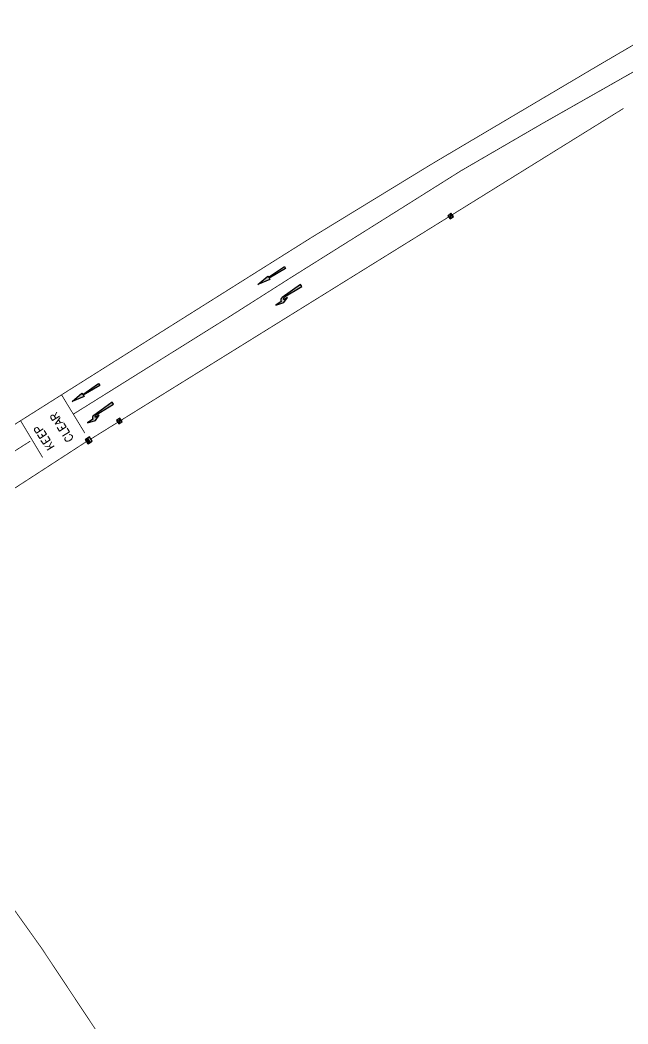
# Model space of a CAD drawing. Extents: x 375087 to 375533, y 165435 to 165818.
# Drawn here: x 375307.7 to 375383.8, y 165687.4 to 165812.8 of the extents above; entities that cross this region are included whole.
import ezdxf

# ---------------------------------------------------------------- set-up
doc = ezdxf.new("R2010")
doc.units = 0
for name, pattern in [('1004', [6, 4, -2]), ('DUCT1', [2, 1, -0.5, 0, -0.5]), ('FOURTWO', [6, 4, -2])]:
    doc.linetypes.add(name, pattern=pattern)
doc.layers.get('0').update_dxf_attribs({"linetype": 'CONTINUOUS'})
doc.layers.add('DUCTS', color=3, linetype='DUCT1')
doc.layers.add('LINES', color=253, linetype='CONTINUOUS')
doc.styles.add('ROMANS', font='romans')

# ---------------------------------------------------------------- blocks, each defined once
blk = doc.blocks.new('1038a4')
at = {"linetype": 'Continuous'}
blk.add_hatch(color=256, dxfattribs=at).paths.add_polyline_path([(-0.15, 0), (-0.06, 2.4), (-0.25, 2.4), (0, 4), (0.25, 2.4), (0.06, 2.4), (0.15, 0)])
blk.add_lwpolyline([(-0.15, 0), (-0.06, 2.4), (-0.25, 2.4), (0, 4), (0.25, 2.4), (0.06, 2.4), (0.15, 0)], close=True, dxfattribs=at)
blk = doc.blocks.new('*X96')
at = {"color": 0, "linetype": 'FOURTWO', "ltscale": 0.1}
for p, q in [((1052.44, 1071.93), (1052.44, 1071.92)), ((1052.44, 1071.91), (1052.44, 1071.89)), ((1052.44, 1071.91), (1052.46, 1071.91)), ((1052.44, 1071.88), (1052.44, 1071.86)), ((1052.44, 1071.88), (1052.46, 1071.88)), ((1052.44, 1071.86), (1052.44, 1071.84)), ((1052.44, 1071.86), (1052.46, 1071.85)), ((1052.44, 1071.83), (1052.44, 1071.81)), ((1052.44, 1071.83), (1052.46, 1071.83)), ((1052.44, 1071.8), (1052.44, 1071.78)), ((1052.44, 1071.8), (1052.46, 1071.8)), ((1052.44, 1071.77), (1052.44, 1071.75)), ((1052.44, 1071.77), (1052.46, 1071.77)), ((1052.44, 1071.75), (1052.44, 1071.73)), ((1052.44, 1071.75), (1052.46, 1071.74)), ((1052.44, 1071.72), (1052.44, 1071.7)), ((1052.44, 1071.72), (1052.46, 1071.72)), ((1052.44, 1071.69), (1052.44, 1071.67)), ((1052.44, 1071.69), (1052.46, 1071.69)), ((1052.44, 1071.66), (1052.44, 1071.64)), ((1052.44, 1071.66), (1052.46, 1071.66)), ((1052.44, 1071.64), (1052.44, 1071.62)), ((1052.44, 1071.64), (1052.46, 1071.63)), ((1052.44, 1071.61), (1052.44, 1071.59)), ((1052.44, 1071.61), (1052.46, 1071.61)), ((1052.44, 1071.58), (1052.44, 1071.56)), ((1052.44, 1071.58), (1052.46, 1071.58)), ((1052.47, 1071.93), (1052.47, 1071.92)), ((1052.47, 1071.91), (1052.47, 1071.89)), ((1052.47, 1071.91), (1052.49, 1071.91)), ((1052.47, 1071.88), (1052.47, 1071.86)), ((1052.47, 1071.88), (1052.49, 1071.88)), ((1052.47, 1071.85), (1052.47, 1071.83)), ((1052.47, 1071.85), (1052.49, 1071.85)), ((1052.47, 1071.83), (1052.47, 1071.81)), ((1052.47, 1071.83), (1052.49, 1071.83)), ((1052.47, 1071.8), (1052.47, 1071.78)), ((1052.47, 1071.8), (1052.49, 1071.8)), ((1052.47, 1071.77), (1052.47, 1071.75)), ((1052.47, 1071.77), (1052.49, 1071.77)), ((1052.47, 1071.74), (1052.47, 1071.72)), ((1052.47, 1071.74), (1052.49, 1071.74)), ((1052.47, 1071.72), (1052.47, 1071.7)), ((1052.47, 1071.72), (1052.49, 1071.72)), ((1052.47, 1071.69), (1052.47, 1071.67)), ((1052.47, 1071.69), (1052.49, 1071.69)), ((1052.47, 1071.66), (1052.47, 1071.64)), ((1052.47, 1071.66), (1052.49, 1071.66)), ((1052.47, 1071.63), (1052.47, 1071.61)), ((1052.47, 1071.63), (1052.49, 1071.63)), ((1052.47, 1071.61), (1052.47, 1071.59)), ((1052.47, 1071.61), (1052.49, 1071.61)), ((1052.47, 1071.58), (1052.47, 1071.56)), ((1052.47, 1071.58), (1052.49, 1071.58)), ((1052.5, 1071.69), (1052.49, 1071.67)), ((1052.49, 1071.66), (1052.49, 1071.64)), ((1052.49, 1071.66), (1052.51, 1071.66)), ((1052.49, 1071.63), (1052.49, 1071.61)), ((1052.49, 1071.63), (1052.51, 1071.63)), ((1052.49, 1071.61), (1052.49, 1071.59)), ((1052.49, 1071.61), (1052.51, 1071.61)), ((1052.49, 1071.58), (1052.49, 1071.56)), ((1052.49, 1071.58), (1052.51, 1071.58)), ((1052.5, 1071.93), (1052.5, 1071.92)), ((1052.5, 1071.91), (1052.5, 1071.89)), ((1052.5, 1071.91), (1052.52, 1071.91)), ((1052.5, 1071.88), (1052.5, 1071.86)), ((1052.5, 1071.88), (1052.52, 1071.88)), ((1052.5, 1071.85), (1052.5, 1071.83)), ((1052.5, 1071.85), (1052.52, 1071.85)), ((1052.5, 1071.83), (1052.5, 1071.81)), ((1052.5, 1071.83), (1052.52, 1071.83)), ((1052.5, 1071.8), (1052.5, 1071.78)), ((1052.5, 1071.8), (1052.52, 1071.8)), ((1052.5, 1071.77), (1052.5, 1071.75)), ((1052.5, 1071.77), (1052.52, 1071.77)), ((1052.5, 1071.74), (1052.5, 1071.72)), ((1052.5, 1071.74), (1052.52, 1071.74)), ((1052.5, 1071.72), (1052.5, 1071.7)), ((1052.5, 1071.72), (1052.52, 1071.72)), ((1052.5, 1071.69), (1052.52, 1071.69)), ((1052.53, 1071.83), (1052.52, 1071.81)), ((1052.52, 1071.8), (1052.52, 1071.78)), ((1052.52, 1071.8), (1052.54, 1071.8)), ((1052.52, 1071.77), (1052.52, 1071.75)), ((1052.52, 1071.77), (1052.54, 1071.77)), ((1052.52, 1071.74), (1052.52, 1071.72)), ((1052.52, 1071.74), (1052.54, 1071.74)), ((1052.52, 1071.72), (1052.52, 1071.7)), ((1052.52, 1071.72), (1052.54, 1071.72)), ((1052.52, 1071.69), (1052.52, 1071.67)), ((1052.52, 1071.69), (1052.54, 1071.69)), ((1052.52, 1071.66), (1052.52, 1071.64)), ((1052.52, 1071.66), (1052.54, 1071.66)), ((1052.52, 1071.63), (1052.52, 1071.61)), ((1052.52, 1071.63), (1052.54, 1071.63)), ((1052.52, 1071.61), (1052.52, 1071.59)), ((1052.52, 1071.61), (1052.54, 1071.61)), ((1052.52, 1071.58), (1052.52, 1071.56)), ((1052.52, 1071.58), (1052.54, 1071.58)), ((1052.53, 1071.93), (1052.53, 1071.92)), ((1052.53, 1071.91), (1052.53, 1071.89)), ((1052.53, 1071.91), (1052.55, 1071.91)), ((1052.53, 1071.88), (1052.53, 1071.86)), ((1052.53, 1071.88), (1052.55, 1071.88)), ((1052.53, 1071.85), (1052.53, 1071.83)), ((1052.53, 1071.85), (1052.55, 1071.85)), ((1052.53, 1071.83), (1052.55, 1071.83)), ((1052.55, 1071.93), (1052.55, 1071.92)), ((1052.55, 1071.91), (1052.55, 1071.89)), ((1052.55, 1071.91), (1052.57, 1071.91)), ((1052.55, 1071.88), (1052.55, 1071.86)), ((1052.55, 1071.88), (1052.57, 1071.88)), ((1052.55, 1071.85), (1052.55, 1071.83)), ((1052.55, 1071.85), (1052.57, 1071.85)), ((1052.55, 1071.83), (1052.55, 1071.81)), ((1052.55, 1071.83), (1052.57, 1071.83)), ((1052.55, 1071.8), (1052.55, 1071.78)), ((1052.55, 1071.8), (1052.57, 1071.8)), ((1052.55, 1071.77), (1052.55, 1071.75)), ((1052.55, 1071.77), (1052.57, 1071.77)), ((1052.55, 1071.74), (1052.55, 1071.72)), ((1052.55, 1071.74), (1052.57, 1071.74)), ((1052.55, 1071.72), (1052.55, 1071.7)), ((1052.55, 1071.72), (1052.57, 1071.72)), ((1052.55, 1071.69), (1052.55, 1071.67)), ((1052.55, 1071.69), (1052.57, 1071.69)), ((1052.55, 1071.66), (1052.55, 1071.64)), ((1052.55, 1071.66), (1052.57, 1071.66)), ((1052.55, 1071.63), (1052.55, 1071.61)), ((1052.55, 1071.63), (1052.57, 1071.63)), ((1052.55, 1071.61), (1052.55, 1071.59)), ((1052.55, 1071.61), (1052.57, 1071.61)), ((1052.55, 1071.58), (1052.55, 1071.56)), ((1052.55, 1071.58), (1052.57, 1071.58)), ((1052.58, 1071.93), (1052.58, 1071.92)), ((1052.58, 1071.91), (1052.58, 1071.89)), ((1052.58, 1071.91), (1052.6, 1071.91)), ((1052.58, 1071.88), (1052.58, 1071.86)), ((1052.58, 1071.88), (1052.6, 1071.88)), ((1052.58, 1071.85), (1052.58, 1071.83)), ((1052.58, 1071.85), (1052.6, 1071.85)), ((1052.58, 1071.83), (1052.58, 1071.81)), ((1052.58, 1071.83), (1052.6, 1071.82)), ((1052.58, 1071.8), (1052.58, 1071.78)), ((1052.58, 1071.8), (1052.6, 1071.8)), ((1052.58, 1071.77), (1052.58, 1071.75)), ((1052.58, 1071.77), (1052.6, 1071.77)), ((1052.58, 1071.74), (1052.58, 1071.72)), ((1052.58, 1071.74), (1052.6, 1071.74)), ((1052.58, 1071.72), (1052.58, 1071.7)), ((1052.58, 1071.72), (1052.6, 1071.71)), ((1052.58, 1071.69), (1052.58, 1071.67)), ((1052.58, 1071.69), (1052.6, 1071.69)), ((1052.58, 1071.66), (1052.58, 1071.64)), ((1052.58, 1071.66), (1052.6, 1071.66)), ((1052.58, 1071.63), (1052.58, 1071.61)), ((1052.58, 1071.63), (1052.6, 1071.63)), ((1052.58, 1071.61), (1052.58, 1071.59)), ((1052.58, 1071.61), (1052.6, 1071.6)), ((1052.58, 1071.58), (1052.58, 1071.56)), ((1052.58, 1071.58), (1052.6, 1071.58)), ((1052.61, 1071.69), (1052.6, 1071.67)), ((1052.6, 1071.66), (1052.6, 1071.64)), ((1052.6, 1071.66), (1052.62, 1071.66)), ((1052.6, 1071.63), (1052.6, 1071.61)), ((1052.6, 1071.63), (1052.62, 1071.63)), ((1052.6, 1071.6), (1052.6, 1071.58)), ((1052.6, 1071.6), (1052.62, 1071.6)), ((1052.6, 1071.58), (1052.6, 1071.56)), ((1052.6, 1071.58), (1052.62, 1071.58)), ((1052.61, 1071.93), (1052.61, 1071.91)), ((1052.61, 1071.91), (1052.61, 1071.89)), ((1052.61, 1071.91), (1052.63, 1071.91)), ((1052.61, 1071.88), (1052.61, 1071.86)), ((1052.61, 1071.88), (1052.63, 1071.88)), ((1052.61, 1071.85), (1052.61, 1071.83)), ((1052.61, 1071.85), (1052.63, 1071.85)), ((1052.61, 1071.82), (1052.61, 1071.8)), ((1052.61, 1071.82), (1052.63, 1071.82)), ((1052.61, 1071.8), (1052.61, 1071.78)), ((1052.61, 1071.8), (1052.63, 1071.8)), ((1052.61, 1071.77), (1052.61, 1071.75)), ((1052.61, 1071.77), (1052.63, 1071.77)), ((1052.61, 1071.74), (1052.61, 1071.72)), ((1052.61, 1071.74), (1052.63, 1071.74)), ((1052.61, 1071.71), (1052.61, 1071.69)), ((1052.61, 1071.71), (1052.63, 1071.71)), ((1052.61, 1071.69), (1052.63, 1071.69)), ((1052.64, 1071.82), (1052.63, 1071.8)), ((1052.63, 1071.8), (1052.63, 1071.78)), ((1052.63, 1071.8), (1052.65, 1071.8)), ((1052.63, 1071.77), (1052.63, 1071.75)), ((1052.63, 1071.77), (1052.65, 1071.77)), ((1052.63, 1071.74), (1052.63, 1071.72)), ((1052.63, 1071.74), (1052.65, 1071.74)), ((1052.63, 1071.71), (1052.63, 1071.69)), ((1052.63, 1071.71), (1052.65, 1071.71)), ((1052.63, 1071.69), (1052.63, 1071.67)), ((1052.63, 1071.69), (1052.65, 1071.69)), ((1052.63, 1071.66), (1052.63, 1071.64)), ((1052.63, 1071.66), (1052.65, 1071.66)), ((1052.63, 1071.63), (1052.63, 1071.61)), ((1052.63, 1071.63), (1052.65, 1071.63)), ((1052.63, 1071.6), (1052.63, 1071.58)), ((1052.63, 1071.6), (1052.65, 1071.6)), ((1052.63, 1071.58), (1052.63, 1071.56)), ((1052.63, 1071.58), (1052.65, 1071.58)), ((1052.64, 1071.93), (1052.64, 1071.91)), ((1052.64, 1071.91), (1052.64, 1071.89)), ((1052.64, 1071.91), (1052.66, 1071.91)), ((1052.64, 1071.88), (1052.64, 1071.86)), ((1052.64, 1071.88), (1052.66, 1071.88)), ((1052.64, 1071.85), (1052.64, 1071.83)), ((1052.64, 1071.85), (1052.66, 1071.85)), ((1052.64, 1071.82), (1052.66, 1071.82)), ((1052.66, 1071.92), (1052.66, 1071.91)), ((1052.66, 1071.91), (1052.66, 1071.89)), ((1052.66, 1071.91), (1052.68, 1071.91)), ((1052.66, 1071.88), (1052.66, 1071.86)), ((1052.66, 1071.88), (1052.68, 1071.88)), ((1052.66, 1071.85), (1052.66, 1071.83)), ((1052.66, 1071.85), (1052.68, 1071.85)), ((1052.66, 1071.82), (1052.66, 1071.8)), ((1052.66, 1071.82), (1052.68, 1071.82)), ((1052.66, 1071.8), (1052.66, 1071.78)), ((1052.66, 1071.8), (1052.68, 1071.8)), ((1052.66, 1071.77), (1052.66, 1071.75)), ((1052.66, 1071.77), (1052.68, 1071.77)), ((1052.66, 1071.74), (1052.66, 1071.72)), ((1052.66, 1071.74), (1052.68, 1071.74)), ((1052.66, 1071.71), (1052.66, 1071.69)), ((1052.66, 1071.71), (1052.68, 1071.71)), ((1052.66, 1071.69), (1052.66, 1071.67)), ((1052.66, 1071.69), (1052.68, 1071.69)), ((1052.66, 1071.66), (1052.66, 1071.64)), ((1052.66, 1071.66), (1052.68, 1071.66)), ((1052.66, 1071.63), (1052.66, 1071.61)), ((1052.66, 1071.63), (1052.68, 1071.63)), ((1052.66, 1071.6), (1052.66, 1071.58)), ((1052.66, 1071.6), (1052.68, 1071.6)), ((1052.66, 1071.58), (1052.66, 1071.56)), ((1052.66, 1071.58), (1052.68, 1071.58)), ((1052.69, 1071.92), (1052.69, 1071.91)), ((1052.69, 1071.91), (1052.69, 1071.89)), ((1052.69, 1071.91), (1052.71, 1071.91)), ((1052.69, 1071.88), (1052.69, 1071.86)), ((1052.69, 1071.88), (1052.71, 1071.88)), ((1052.69, 1071.85), (1052.69, 1071.83)), ((1052.69, 1071.85), (1052.71, 1071.85)), ((1052.69, 1071.82), (1052.69, 1071.8)), ((1052.69, 1071.82), (1052.71, 1071.82)), ((1052.69, 1071.8), (1052.69, 1071.78)), ((1052.69, 1071.8), (1052.71, 1071.8)), ((1052.69, 1071.77), (1052.69, 1071.75)), ((1052.69, 1071.77), (1052.71, 1071.77)), ((1052.69, 1071.74), (1052.69, 1071.72)), ((1052.69, 1071.74), (1052.71, 1071.74)), ((1052.69, 1071.71), (1052.69, 1071.69)), ((1052.69, 1071.71), (1052.71, 1071.71)), ((1052.69, 1071.69), (1052.69, 1071.67)), ((1052.69, 1071.69), (1052.71, 1071.69)), ((1052.69, 1071.66), (1052.69, 1071.64)), ((1052.69, 1071.66), (1052.71, 1071.66)), ((1052.69, 1071.63), (1052.69, 1071.61)), ((1052.69, 1071.63), (1052.71, 1071.63)), ((1052.69, 1071.6), (1052.69, 1071.58)), ((1052.69, 1071.6), (1052.71, 1071.6)), ((1052.69, 1071.58), (1052.69, 1071.56)), ((1052.69, 1071.58), (1052.71, 1071.58)), ((1052.72, 1071.69), (1052.71, 1071.67)), ((1052.71, 1071.66), (1052.71, 1071.64)), ((1052.71, 1071.66), (1052.73, 1071.66)), ((1052.71, 1071.63), (1052.71, 1071.61)), ((1052.71, 1071.63), (1052.73, 1071.63)), ((1052.71, 1071.6), (1052.71, 1071.58)), ((1052.71, 1071.6), (1052.73, 1071.6)), ((1052.71, 1071.58), (1052.71, 1071.56)), ((1052.71, 1071.58), (1052.73, 1071.57)), ((1052.72, 1071.92), (1052.72, 1071.91)), ((1052.72, 1071.91), (1052.72, 1071.89)), ((1052.72, 1071.91), (1052.74, 1071.9)), ((1052.72, 1071.88), (1052.72, 1071.86)), ((1052.72, 1071.88), (1052.74, 1071.88)), ((1052.72, 1071.85), (1052.72, 1071.83)), ((1052.72, 1071.85), (1052.74, 1071.85)), ((1052.72, 1071.82), (1052.72, 1071.8)), ((1052.72, 1071.82), (1052.74, 1071.82)), ((1052.72, 1071.8), (1052.72, 1071.78)), ((1052.72, 1071.8), (1052.74, 1071.79)), ((1052.72, 1071.77), (1052.72, 1071.75)), ((1052.72, 1071.77), (1052.74, 1071.77)), ((1052.72, 1071.74), (1052.72, 1071.72)), ((1052.72, 1071.74), (1052.74, 1071.74)), ((1052.72, 1071.71), (1052.72, 1071.69)), ((1052.72, 1071.71), (1052.74, 1071.71)), ((1052.72, 1071.69), (1052.74, 1071.68)), ((1052.75, 1071.82), (1052.74, 1071.8)), ((1052.74, 1071.79), (1052.74, 1071.77)), ((1052.74, 1071.79), (1052.75, 1071.79)), ((1052.74, 1071.77), (1052.74, 1071.75)), ((1052.74, 1071.77), (1052.75, 1071.77)), ((1052.74, 1071.74), (1052.74, 1071.72)), ((1052.74, 1071.74), (1052.75, 1071.74)), ((1052.74, 1071.71), (1052.74, 1071.69)), ((1052.74, 1071.71), (1052.75, 1071.71)), ((1052.74, 1071.68), (1052.74, 1071.66)), ((1052.74, 1071.68), (1052.74, 1071.68)), ((1052.74, 1071.66), (1052.74, 1071.64)), ((1052.74, 1071.66), (1052.74, 1071.66)), ((1052.74, 1071.63), (1052.74, 1071.61)), ((1052.74, 1071.63), (1052.74, 1071.63)), ((1052.74, 1071.6), (1052.74, 1071.58)), ((1052.74, 1071.6), (1052.74, 1071.6)), ((1052.74, 1071.57), (1052.74, 1071.55)), ((1052.74, 1071.57), (1052.74, 1071.57)), ((1052.75, 1071.92), (1052.75, 1071.91)), ((1052.75, 1071.9), (1052.75, 1071.88)), ((1052.75, 1071.9), (1052.75, 1071.9)), ((1052.75, 1071.88), (1052.75, 1071.86)), ((1052.75, 1071.88), (1052.75, 1071.88)), ((1052.75, 1071.85), (1052.75, 1071.83)), ((1052.75, 1071.85), (1052.75, 1071.85)), ((1052.75, 1071.82), (1052.75, 1071.82)), ((1052.44, 1071.42), (1052.43, 1071.4)), ((1052.43, 1071.39), (1052.43, 1071.37)), ((1052.43, 1071.39), (1052.45, 1071.39)), ((1052.43, 1071.36), (1052.43, 1071.34)), ((1052.43, 1071.36), (1052.45, 1071.36)), ((1052.43, 1071.33), (1052.43, 1071.31)), ((1052.43, 1071.33), (1052.45, 1071.33)), ((1052.44, 1071.55), (1052.44, 1071.53)), ((1052.44, 1071.55), (1052.46, 1071.55)), ((1052.44, 1071.53), (1052.44, 1071.51)), ((1052.44, 1071.53), (1052.46, 1071.52)), ((1052.44, 1071.5), (1052.44, 1071.48)), ((1052.44, 1071.5), (1052.46, 1071.5)), ((1052.44, 1071.47), (1052.44, 1071.45)), ((1052.44, 1071.47), (1052.46, 1071.47)), ((1052.44, 1071.44), (1052.44, 1071.42)), ((1052.44, 1071.44), (1052.46, 1071.44)), ((1052.44, 1071.42), (1052.46, 1071.41)), ((1052.47, 1071.55), (1052.46, 1071.53)), ((1052.46, 1071.52), (1052.46, 1071.5)), ((1052.46, 1071.52), (1052.48, 1071.52)), ((1052.46, 1071.5), (1052.46, 1071.48)), ((1052.46, 1071.5), (1052.48, 1071.5)), ((1052.46, 1071.47), (1052.46, 1071.45)), ((1052.46, 1071.47), (1052.48, 1071.47)), ((1052.46, 1071.44), (1052.46, 1071.42)), ((1052.46, 1071.44), (1052.48, 1071.44)), ((1052.46, 1071.41), (1052.46, 1071.39)), ((1052.46, 1071.41), (1052.48, 1071.41)), ((1052.46, 1071.39), (1052.46, 1071.37)), ((1052.46, 1071.39), (1052.48, 1071.39)), ((1052.46, 1071.36), (1052.46, 1071.34)), ((1052.46, 1071.36), (1052.48, 1071.36)), ((1052.46, 1071.33), (1052.46, 1071.31)), ((1052.46, 1071.33), (1052.48, 1071.33)), ((1052.47, 1071.55), (1052.49, 1071.55)), ((1052.49, 1071.55), (1052.49, 1071.53)), ((1052.49, 1071.55), (1052.51, 1071.55)), ((1052.49, 1071.52), (1052.49, 1071.5)), ((1052.49, 1071.52), (1052.51, 1071.52)), ((1052.49, 1071.5), (1052.49, 1071.48)), ((1052.49, 1071.5), (1052.51, 1071.5)), ((1052.49, 1071.47), (1052.49, 1071.45)), ((1052.49, 1071.47), (1052.51, 1071.47)), ((1052.49, 1071.44), (1052.49, 1071.42)), ((1052.49, 1071.44), (1052.51, 1071.44)), ((1052.49, 1071.41), (1052.49, 1071.39)), ((1052.49, 1071.41), (1052.51, 1071.41)), ((1052.49, 1071.39), (1052.49, 1071.37)), ((1052.49, 1071.39), (1052.51, 1071.39)), ((1052.49, 1071.36), (1052.49, 1071.34)), ((1052.49, 1071.36), (1052.51, 1071.36)), ((1052.49, 1071.33), (1052.49, 1071.31)), ((1052.49, 1071.33), (1052.51, 1071.33)), ((1052.52, 1071.55), (1052.52, 1071.53)), ((1052.52, 1071.55), (1052.54, 1071.55)), ((1052.52, 1071.52), (1052.52, 1071.5)), ((1052.52, 1071.52), (1052.54, 1071.52)), ((1052.52, 1071.5), (1052.52, 1071.48)), ((1052.52, 1071.5), (1052.54, 1071.5)), ((1052.52, 1071.47), (1052.52, 1071.45)), ((1052.52, 1071.47), (1052.54, 1071.47)), ((1052.52, 1071.44), (1052.52, 1071.42)), ((1052.52, 1071.44), (1052.54, 1071.44)), ((1052.52, 1071.41), (1052.52, 1071.39)), ((1052.52, 1071.41), (1052.54, 1071.41)), ((1052.52, 1071.39), (1052.52, 1071.37)), ((1052.52, 1071.39), (1052.54, 1071.39)), ((1052.52, 1071.36), (1052.52, 1071.34)), ((1052.52, 1071.36), (1052.54, 1071.36)), ((1052.52, 1071.33), (1052.52, 1071.31)), ((1052.52, 1071.33), (1052.54, 1071.33)), ((1052.55, 1071.41), (1052.54, 1071.39)), ((1052.54, 1071.39), (1052.54, 1071.37)), ((1052.54, 1071.39), (1052.56, 1071.39)), ((1052.54, 1071.36), (1052.54, 1071.34)), ((1052.54, 1071.36), (1052.56, 1071.36)), ((1052.54, 1071.33), (1052.54, 1071.31)), ((1052.54, 1071.33), (1052.56, 1071.33)), ((1052.55, 1071.55), (1052.55, 1071.53)), ((1052.55, 1071.55), (1052.57, 1071.55)), ((1052.55, 1071.52), (1052.55, 1071.5)), ((1052.55, 1071.52), (1052.57, 1071.52)), ((1052.55, 1071.5), (1052.55, 1071.48)), ((1052.55, 1071.5), (1052.57, 1071.5)), ((1052.55, 1071.47), (1052.55, 1071.45)), ((1052.55, 1071.47), (1052.57, 1071.47)), ((1052.55, 1071.44), (1052.55, 1071.42)), ((1052.55, 1071.44), (1052.57, 1071.44)), ((1052.55, 1071.41), (1052.57, 1071.41)), ((1052.58, 1071.55), (1052.57, 1071.53)), ((1052.57, 1071.52), (1052.57, 1071.5)), ((1052.57, 1071.52), (1052.59, 1071.52)), ((1052.57, 1071.5), (1052.57, 1071.48)), ((1052.57, 1071.5), (1052.59, 1071.49)), ((1052.57, 1071.47), (1052.57, 1071.45)), ((1052.57, 1071.47), (1052.59, 1071.47)), ((1052.57, 1071.44), (1052.57, 1071.42)), ((1052.57, 1071.44), (1052.59, 1071.44)), ((1052.57, 1071.41), (1052.57, 1071.39)), ((1052.57, 1071.41), (1052.59, 1071.41)), ((1052.57, 1071.39), (1052.57, 1071.37)), ((1052.57, 1071.39), (1052.59, 1071.38)), ((1052.57, 1071.36), (1052.57, 1071.34)), ((1052.57, 1071.36), (1052.59, 1071.36)), ((1052.57, 1071.33), (1052.57, 1071.31)), ((1052.57, 1071.33), (1052.59, 1071.33)), ((1052.58, 1071.55), (1052.6, 1071.55)), ((1052.6, 1071.55), (1052.6, 1071.53)), ((1052.6, 1071.55), (1052.62, 1071.55)), ((1052.6, 1071.52), (1052.6, 1071.5)), ((1052.6, 1071.52), (1052.62, 1071.52)), ((1052.6, 1071.49), (1052.6, 1071.47)), ((1052.6, 1071.49), (1052.62, 1071.49)), ((1052.6, 1071.47), (1052.6, 1071.45)), ((1052.6, 1071.47), (1052.62, 1071.47)), ((1052.6, 1071.44), (1052.6, 1071.42)), ((1052.6, 1071.44), (1052.62, 1071.44)), ((1052.6, 1071.41), (1052.6, 1071.39)), ((1052.6, 1071.41), (1052.62, 1071.41)), ((1052.6, 1071.38), (1052.6, 1071.36)), ((1052.6, 1071.38), (1052.62, 1071.38)), ((1052.6, 1071.36), (1052.6, 1071.34)), ((1052.6, 1071.36), (1052.62, 1071.36)), ((1052.6, 1071.33), (1052.6, 1071.31)), ((1052.6, 1071.33), (1052.62, 1071.33)), ((1052.63, 1071.55), (1052.63, 1071.53)), ((1052.63, 1071.55), (1052.65, 1071.55)), ((1052.63, 1071.52), (1052.63, 1071.5)), ((1052.63, 1071.52), (1052.65, 1071.52)), ((1052.63, 1071.49), (1052.63, 1071.47)), ((1052.63, 1071.49), (1052.65, 1071.49)), ((1052.63, 1071.47), (1052.63, 1071.45)), ((1052.63, 1071.47), (1052.65, 1071.47)), ((1052.63, 1071.44), (1052.63, 1071.42)), ((1052.63, 1071.44), (1052.65, 1071.44)), ((1052.63, 1071.41), (1052.63, 1071.39)), ((1052.63, 1071.41), (1052.65, 1071.41)), ((1052.63, 1071.38), (1052.63, 1071.36)), ((1052.63, 1071.38), (1052.65, 1071.38)), ((1052.63, 1071.36), (1052.63, 1071.34)), ((1052.63, 1071.36), (1052.65, 1071.36)), ((1052.63, 1071.33), (1052.63, 1071.31)), ((1052.63, 1071.33), (1052.65, 1071.33)), ((1052.66, 1071.41), (1052.65, 1071.39)), ((1052.65, 1071.38), (1052.65, 1071.36)), ((1052.65, 1071.38), (1052.67, 1071.38)), ((1052.65, 1071.36), (1052.65, 1071.34)), ((1052.65, 1071.36), (1052.67, 1071.36)), ((1052.65, 1071.33), (1052.65, 1071.31)), ((1052.65, 1071.33), (1052.67, 1071.33)), ((1052.66, 1071.55), (1052.66, 1071.53)), ((1052.66, 1071.55), (1052.68, 1071.55)), ((1052.66, 1071.52), (1052.66, 1071.5)), ((1052.66, 1071.52), (1052.68, 1071.52)), ((1052.66, 1071.49), (1052.66, 1071.47)), ((1052.66, 1071.49), (1052.68, 1071.49)), ((1052.66, 1071.47), (1052.66, 1071.45)), ((1052.66, 1071.47), (1052.68, 1071.47)), ((1052.66, 1071.44), (1052.66, 1071.42)), ((1052.66, 1071.44), (1052.68, 1071.44)), ((1052.66, 1071.41), (1052.68, 1071.41)), ((1052.69, 1071.55), (1052.68, 1071.53)), ((1052.68, 1071.52), (1052.68, 1071.5)), ((1052.68, 1071.52), (1052.7, 1071.52)), ((1052.68, 1071.49), (1052.68, 1071.47)), ((1052.68, 1071.49), (1052.7, 1071.49)), ((1052.68, 1071.47), (1052.68, 1071.45)), ((1052.68, 1071.47), (1052.7, 1071.47)), ((1052.68, 1071.44), (1052.68, 1071.42)), ((1052.68, 1071.44), (1052.7, 1071.44)), ((1052.68, 1071.41), (1052.68, 1071.39)), ((1052.68, 1071.41), (1052.7, 1071.41)), ((1052.68, 1071.38), (1052.68, 1071.36)), ((1052.68, 1071.38), (1052.7, 1071.38)), ((1052.68, 1071.36), (1052.68, 1071.34)), ((1052.68, 1071.36), (1052.7, 1071.36)), ((1052.68, 1071.33), (1052.68, 1071.31)), ((1052.68, 1071.33), (1052.7, 1071.33)), ((1052.69, 1071.55), (1052.71, 1071.55)), ((1052.71, 1071.55), (1052.71, 1071.53)), ((1052.71, 1071.55), (1052.73, 1071.55)), ((1052.71, 1071.52), (1052.71, 1071.5)), ((1052.71, 1071.52), (1052.73, 1071.52)), ((1052.71, 1071.49), (1052.71, 1071.47)), ((1052.71, 1071.49), (1052.73, 1071.49)), ((1052.71, 1071.47), (1052.71, 1071.45)), ((1052.71, 1071.47), (1052.73, 1071.46)), ((1052.71, 1071.44), (1052.71, 1071.42)), ((1052.71, 1071.44), (1052.73, 1071.44)), ((1052.71, 1071.41), (1052.71, 1071.39)), ((1052.71, 1071.41), (1052.73, 1071.41)), ((1052.71, 1071.38), (1052.71, 1071.36)), ((1052.71, 1071.38), (1052.73, 1071.38)), ((1052.71, 1071.36), (1052.71, 1071.34)), ((1052.71, 1071.36), (1052.73, 1071.36)), ((1052.71, 1071.33), (1052.71, 1071.31)), ((1052.71, 1071.33), (1052.73, 1071.33)), ((1052.74, 1071.55), (1052.74, 1071.53)), ((1052.74, 1071.55), (1052.74, 1071.55)), ((1052.74, 1071.52), (1052.74, 1071.5)), ((1052.74, 1071.52), (1052.74, 1071.52)), ((1052.74, 1071.49), (1052.74, 1071.47)), ((1052.74, 1071.49), (1052.74, 1071.49)), ((1052.74, 1071.46), (1052.74, 1071.44)), ((1052.74, 1071.46), (1052.74, 1071.46)), ((1052.74, 1071.44), (1052.74, 1071.42)), ((1052.74, 1071.44), (1052.74, 1071.44)), ((1052.74, 1071.41), (1052.74, 1071.39)), ((1052.74, 1071.41), (1052.74, 1071.41)), ((1052.74, 1071.38), (1052.74, 1071.36)), ((1052.74, 1071.38), (1052.74, 1071.38)), ((1052.74, 1071.35), (1052.74, 1071.33)), ((1052.74, 1071.35), (1052.74, 1071.35)), ((1052.74, 1071.33), (1052.74, 1071.31)), ((1052.74, 1071.33), (1052.74, 1071.33))]:
    blk.add_line(p, q, dxfattribs=at)
blk = doc.blocks.new('1038l4')
at = {"linetype": 'Continuous'}
h = blk.add_hatch(color=256, dxfattribs=at)
edge = h.paths.add_edge_path()
edge.add_arc((-0.36, 2.5), 0.303, 4.7402, 78.8644, ccw=False)
edge.add_line((-0.06, 2.52), (-0.15, 0))
edge.add_line((-0.15, 0), (0.15, 0))
edge.add_line((0.15, 0), (0.04, 2.83))
edge.add_arc((-0.36, 2.8), 0.403, 3.9361, 81.7021)
edge.add_line((-0.3, 3.2), (-0.3, 4))
edge.add_line((-0.3, 4), (-0.6, 3))
edge.add_line((-0.6, 3), (-0.3, 2.25))
edge.add_line((-0.3, 2.25), (-0.3, 2.8))
blk.add_lwpolyline([(-0.3, 2.8, -0.335198), (-0.06, 2.52), (-0.15, 0), (0.15, 0), (0.04, 2.83, 0.35297), (-0.3, 3.2), (-0.3, 4), (-0.6, 3), (-0.3, 2.25)], format="xyb", close=True, dxfattribs=at)
blk = doc.blocks.new('JBOX5')
for p, q in [((0.25, 0.25), (-0.25, 0.25)), ((-0.25, 0.25), (-0.25, -0.25)), ((-0.25, 0.25), (0.25, -0.25)), ((0.25, 0.25), (-0.25, -0.25)), ((0.25, -0.25), (0.25, 0.25)), ((-0.25, -0.25), (0.25, -0.25))]:
    blk.add_line(p, q)

msp = doc.modelspace()

# ---------------------------------------------------------------- linework, layer by layer
at = {"layer": 'DUCTS', "const_width": 0.1}
for points in [[(375316.59, 165760.48), (375383.2, 165801.79)], [(375287.11, 165739.05), (375291.3, 165743.03), (375296.92, 165747.75), (375316.06, 165760.17)]]:
    msp.add_lwpolyline(points, dxfattribs=at)
at = {"layer": 'DUCTS'}
for points in [[(375316.23, 165759.89), (375316.75, 165760.21), (375316.43, 165760.74), (375315.9, 165760.41)], [(375316.16, 165760.58), (375316.49, 165760.05), (375316.23, 165759.89), (375315.9, 165760.41)]]:
    msp.add_lwpolyline(points, close=True, dxfattribs=at)
at = {"layer": 'DUCTS', "const_width": 0.1, "flags": 128}
msp.add_lwpolyline([(375302.82, 165707.5), (375310.42, 165696.84), (375325.29, 165674.44), (375349.47, 165648.1), (375356.98, 165640.31)], dxfattribs=at)
at = {"layer": 'LINES', "linetype": '1004', "flags": 128}
msp.add_lwpolyline([(375293.92, 165754.01, 0.1, 0.1, 0), (375313.14, 165766.14, 0.1, 0.1, 0), (375325.92, 165774.19, 0.1, 0.1, 0), (375344.11, 165785.62, 0.1, 0.1, 0), (375359.31, 165794.9, 0.1, 0.1, 0), (375379.86, 165807.05, 0.1, 0.1, 0), (375389.67, 165812.79, 0, 0, 0)], format="xyseb", dxfattribs=at)
at = {"layer": 'LINES', "linetype": '1004', "const_width": 0.1, "elevation": 24.96, "flags": 128}
msp.add_lwpolyline([(375390.32, 165809.7), (375373.15, 165799.96), (375362.86, 165793.99), (375355.27, 165789.22), (375341.57, 165780.63), (375333.78, 165775.68), (375314.37, 165763.57)], dxfattribs=at)
at = {"layer": 'LINES', "ltscale": 0.1, "const_width": 0.1}
for points in [[(375312.92, 165766), (375315.83, 165761.22)], [(375307.81, 165762.74), (375310.56, 165758.16)]]:
    msp.add_lwpolyline(points, dxfattribs=at)
at = {"layer": 'LINES', "linetype": '1004', "const_width": 0.1}
msp.add_lwpolyline([(375297.82, 165753.09), (375309, 165760.21)], dxfattribs=at)

# ---------------------------------------------------------------- block references
at = {"layer": 'DUCTS'}
for p, rotation in [((375361.59, 165788.34), 308.6466557906801), ((375320.14, 165762.73), 305.524878747426)]:
    msp.add_blockref('JBOX5', p, dxfattribs=dict(at, rotation=rotation))
at = {"layer": 'DUCTS', "linetype": 'FOURTWO', "ltscale": 0.1, "rotation": 32.8481424847657}
msp.add_blockref('*X96', (375013.16, 164289.02), dxfattribs=at)
at = {"layer": 'LINES'}
for name, p, rotation in [('1038a4', (375340.87, 165781.92), 122.318771206645), ('1038l4', (375342.9, 165779.66), 123.0528448180098), ('1038a4', (375317.63, 165767.29), 122.318771206645), ('1038l4', (375319.34, 165764.94), 123.0528448180098)]:
    msp.add_blockref(name, p, dxfattribs=dict(at, rotation=rotation))

# ---------------------------------------------------------------- texts
at = {"layer": 'LINES', "ltscale": 0.1, "style": 'ROMANS'}
for s, p in [('CLEAR', (375314.48, 165760.49)), ('KEEP', (375312.07, 165759.48))]:
    msp.add_text(s, height=1, rotation=122.8481, dxfattribs=at).set_placement(p)

doc.saveas('drawing.dxf')
